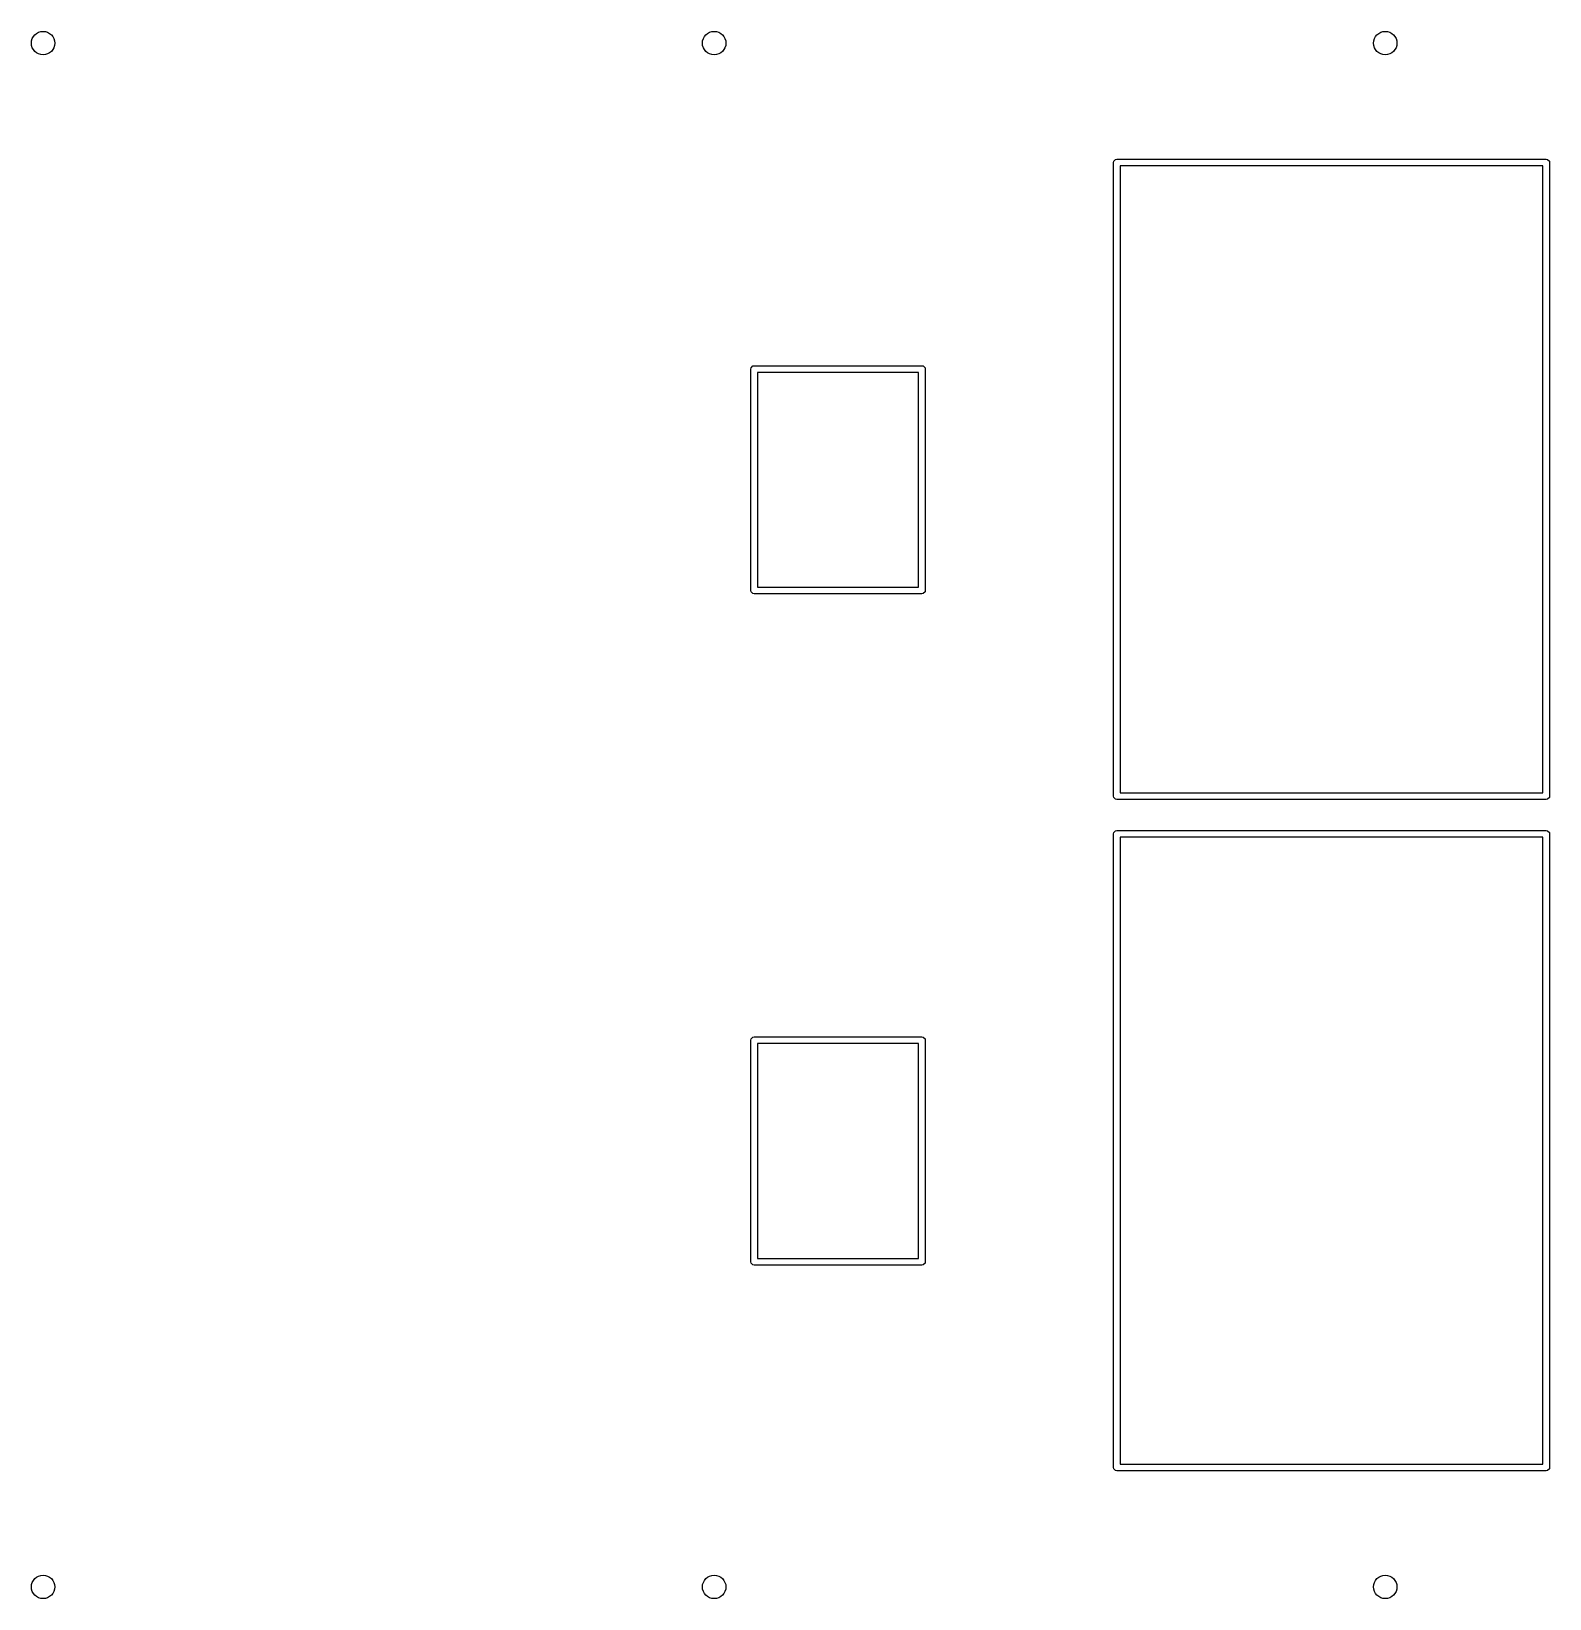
# Model space of a CAD drawing. Extents: x 0.092 to 0.982, y -0.007 to 0.912.
import ezdxf

# ---------------------------------------------------------------- set-up
doc = ezdxf.new("R2010")
doc.units = 0
doc.header["$MEASUREMENT"] = 0
doc.layers.add('BLACK', color=7, linetype='CONTINUOUS')

msp = doc.modelspace()

# ---------------------------------------------------------------- linework, layer by layer
at = {"layer": 'BLACK', "linetype": 'CONTINUOUS'}
for p, q in [((0.72653, 0.83619), (0.72759, 0.83725)), ((0.72759, 0.83725), (0.72835, 0.8374)), ((0.72835, 0.8374), (0.98031, 0.8374)), ((0.98031, 0.8374), (0.98107, 0.83725)), ((0.98107, 0.83725), (0.98213, 0.83619)), ((0.72638, 0.83543), (0.72653, 0.83619)), ((0.72638, 0.46378), (0.72638, 0.83543)), ((0.73031, 0.83346), (0.73031, 0.46575)), ((0.97835, 0.83346), (0.73031, 0.83346)), ((0.97835, 0.46575), (0.97835, 0.83346)), ((0.98213, 0.83619), (0.98228, 0.83543)), ((0.98228, 0.83543), (0.98228, 0.46378)), ((0.51362, 0.71433), (0.51377, 0.71508)), ((0.51362, 0.58441), (0.51362, 0.71433)), ((0.51377, 0.71508), (0.51484, 0.71615)), ((0.51484, 0.71615), (0.51559, 0.7163)), ((0.51559, 0.7163), (0.61402, 0.7163)), ((0.51756, 0.71236), (0.51756, 0.58638)), ((0.61205, 0.71236), (0.51756, 0.71236)), ((0.61205, 0.58638), (0.61205, 0.71236)), ((0.61402, 0.7163), (0.61477, 0.71615)), ((0.61477, 0.71615), (0.61583, 0.71508)), ((0.61583, 0.71508), (0.61598, 0.71433)), ((0.61598, 0.71433), (0.61598, 0.58441)), ((0.51377, 0.58366), (0.51362, 0.58441)), ((0.51484, 0.58259), (0.51377, 0.58366)), ((0.51559, 0.58244), (0.51484, 0.58259)), ((0.61402, 0.58244), (0.51559, 0.58244)), ((0.51756, 0.58638), (0.61205, 0.58638)), ((0.61477, 0.58259), (0.61402, 0.58244)), ((0.61583, 0.58366), (0.61477, 0.58259)), ((0.61598, 0.58441), (0.61583, 0.58366)), ((0.72653, 0.46303), (0.72638, 0.46378)), ((0.72759, 0.46196), (0.72653, 0.46303)), ((0.72835, 0.46181), (0.72759, 0.46196)), ((0.98031, 0.46181), (0.72835, 0.46181)), ((0.73031, 0.46575), (0.97835, 0.46575)), ((0.98107, 0.46196), (0.98031, 0.46181)), ((0.98213, 0.46303), (0.98107, 0.46196)), ((0.98228, 0.46378), (0.98213, 0.46303)), ((0.72638, 0.44173), (0.72653, 0.44249)), ((0.72638, 0.07008), (0.72638, 0.44173)), ((0.72653, 0.44249), (0.72759, 0.44355)), ((0.72759, 0.44355), (0.72835, 0.4437)), ((0.72835, 0.4437), (0.98031, 0.4437)), ((0.98031, 0.4437), (0.98107, 0.44355)), ((0.98107, 0.44355), (0.98213, 0.44249)), ((0.98213, 0.44249), (0.98228, 0.44173)), ((0.98228, 0.44173), (0.98228, 0.07008)), ((0.73031, 0.43976), (0.73031, 0.07205)), ((0.97835, 0.43976), (0.73031, 0.43976)), ((0.97835, 0.07205), (0.97835, 0.43976)), ((0.51377, 0.32138), (0.51484, 0.32245)), ((0.51484, 0.32245), (0.51559, 0.3226)), ((0.51559, 0.3226), (0.61402, 0.3226)), ((0.61402, 0.3226), (0.61477, 0.32245)), ((0.61477, 0.32245), (0.61583, 0.32138)), ((0.51362, 0.32063), (0.51377, 0.32138)), ((0.51362, 0.19071), (0.51362, 0.32063)), ((0.51756, 0.31866), (0.51756, 0.19268)), ((0.61205, 0.31866), (0.51756, 0.31866)), ((0.61205, 0.19268), (0.61205, 0.31866)), ((0.61583, 0.32138), (0.61598, 0.32063)), ((0.61598, 0.32063), (0.61598, 0.19071)), ((0.51377, 0.18996), (0.51362, 0.19071)), ((0.51484, 0.18889), (0.51377, 0.18996)), ((0.51559, 0.18874), (0.51484, 0.18889)), ((0.61402, 0.18874), (0.51559, 0.18874)), ((0.51756, 0.19268), (0.61205, 0.19268)), ((0.61477, 0.18889), (0.61402, 0.18874)), ((0.61583, 0.18996), (0.61477, 0.18889)), ((0.61598, 0.19071), (0.61583, 0.18996)), ((0.72653, 0.06933), (0.72638, 0.07008)), ((0.72759, 0.06826), (0.72653, 0.06933)), ((0.72835, 0.06811), (0.72759, 0.06826)), ((0.98031, 0.06811), (0.72835, 0.06811)), ((0.73031, 0.07205), (0.97835, 0.07205)), ((0.98107, 0.06826), (0.98031, 0.06811)), ((0.98213, 0.06933), (0.98107, 0.06826)), ((0.98228, 0.07008), (0.98213, 0.06933))]:
    msp.add_line(p, q, dxfattribs=at)
at = {"layer": 'BLACK'}
for centre in [(0.09843, 0.90551), (0.49213, 0.90551), (0.88583, 0.90551), (0.09843, 0), (0.49213, 0), (0.88583, 0)]:
    msp.add_circle(centre, 0.00689, dxfattribs=at)

doc.saveas('drawing.dxf')
